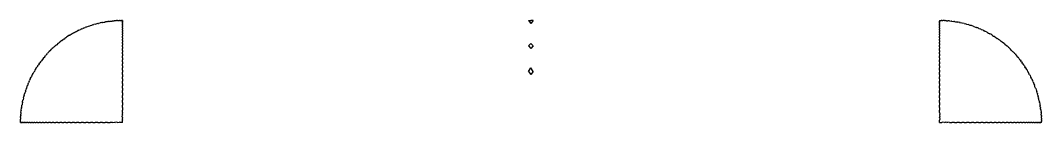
# Model space of a CAD drawing. Header units: metres. Extents: x 128 to 709, y -684 to -128.
# Drawn here: x 534.4 to 684.4, y -143.1 to -128.1 of the extents above; entities that cross this region are included whole.
import ezdxf

# ---------------------------------------------------------------- set-up
doc = ezdxf.new("R2010")
doc.units = ezdxf.units.M

msp = doc.modelspace()

# ---------------------------------------------------------------- linework, layer by layer
for p, q in [((544.33, -129), (544.35, -129)), ((544.37, -128.99), (544.35, -129)), ((544.37, -128.99), (544.59, -128.93)), ((544.59, -128.93), (544.68, -128.89)), ((544.68, -128.89), (544.7, -128.88)), ((544.7, -128.88), (544.86, -128.84)), ((545.03, -128.77), (544.86, -128.84)), ((545.03, -128.77), (545.18, -128.73)), ((545.34, -128.68), (545.18, -128.73)), ((545.34, -128.68), (545.38, -128.68)), ((545.38, -128.68), (545.54, -128.63)), ((545.74, -128.58), (545.54, -128.63)), ((545.74, -128.58), (545.84, -128.56)), ((546.04, -128.51), (545.84, -128.56)), ((546.1, -128.5), (546.04, -128.51)), ((546.34, -128.44), (546.1, -128.5)), ((546.34, -128.44), (546.4, -128.43)), ((546.46, -128.42), (546.4, -128.43)), ((546.46, -128.42), (546.65, -128.4)), ((546.65, -128.4), (546.76, -128.37)), ((546.82, -128.35), (546.76, -128.37)), ((546.82, -128.35), (546.85, -128.35)), ((546.85, -128.35), (546.87, -128.35)), ((546.87, -128.35), (546.88, -128.35)), ((547.01, -128.34), (546.88, -128.35)), ((547.18, -128.29), (547.01, -128.34)), ((547.18, -128.29), (547.26, -128.28)), ((547.34, -128.27), (547.26, -128.28)), ((547.35, -128.27), (547.34, -128.27)), ((547.37, -128.27), (547.35, -128.27)), ((547.37, -128.27), (547.39, -128.27)), ((547.4, -128.27), (547.39, -128.27)), ((547.4, -128.27), (547.55, -128.25)), ((547.55, -128.25), (547.63, -128.23)), ((547.63, -128.23), (547.85, -128.22)), ((547.91, -128.2), (547.85, -128.22)), ((547.91, -128.2), (548.14, -128.18)), ((548.28, -128.17), (548.14, -128.18)), ((548.36, -128.16), (548.28, -128.17)), ((548.36, -128.16), (548.38, -128.16)), ((548.38, -128.16), (548.4, -128.16)), ((548.4, -128.16), (548.41, -128.16)), ((548.42, -128.16), (548.41, -128.16)), ((548.42, -128.16), (548.51, -128.15)), ((548.65, -128.15), (548.51, -128.15)), ((548.65, -128.15), (548.76, -128.16)), ((548.76, -128.16), (548.87, -128.15)), ((548.87, -128.15), (548.88, -128.15)), ((548.88, -128.15), (548.9, -128.15)), ((548.9, -128.15), (548.91, -128.15)), ((548.91, -128.15), (548.93, -128.15)), ((549.02, -128.14), (548.93, -128.15)), ((549.02, -128.14), (549.12, -128.15)), ((549.12, -128.15), (549.15, -128.15)), ((549.15, -128.15), (549.18, -128.15)), ((549.18, -128.15), (549.21, -128.15)), ((549.21, -128.15), (549.25, -128.15)), ((549.38, -128.13), (549.25, -128.15)), ((549.38, -128.13), (549.38, -128.15)), ((549.38, -128.15), (549.38, -128.17)), ((549.38, -128.2), (549.38, -128.17)), ((549.38, -128.2), (549.38, -128.25)), ((549.38, -128.29), (549.38, -128.25)), ((549.38, -128.29), (549.38, -128.35)), ((549.38, -128.42), (549.38, -128.35)), ((549.38, -128.42), (549.38, -128.5)), ((549.38, -128.58), (549.38, -128.5)), ((549.38, -128.58), (549.38, -128.68)), ((549.38, -128.77), (549.38, -128.68)), ((549.38, -128.77), (549.38, -128.89)), ((549.38, -129), (549.38, -128.89)), ((609.02, -128.13), (609.38, -128.58)), ((609.02, -128.13), (609.37, -128.13)), ((609.38, -128.13), (609.37, -128.13)), ((609.71, -128.13), (609.38, -128.58)), ((609.71, -128.13), (609.38, -128.13)), ((669.38, -128.13), (669.64, -128.16)), ((669.38, -128.13), (669.38, -128.15)), ((669.38, -128.15), (669.38, -128.17)), ((669.38, -128.2), (669.38, -128.17)), ((669.38, -128.2), (669.38, -128.25)), ((669.38, -128.29), (669.38, -128.25)), ((669.38, -128.29), (669.38, -128.35)), ((669.38, -128.42), (669.38, -128.35)), ((669.38, -128.42), (669.38, -128.5)), ((669.38, -128.58), (669.38, -128.5)), ((669.38, -128.58), (669.38, -128.68)), ((669.38, -128.77), (669.38, -128.68)), ((669.38, -128.77), (669.38, -128.89)), ((669.38, -129), (669.38, -128.89)), ((669.75, -128.14), (669.64, -128.16)), ((669.75, -128.14), (669.9, -128.16)), ((670.01, -128.16), (669.9, -128.16)), ((670.12, -128.15), (670.01, -128.16)), ((670.12, -128.15), (670.26, -128.16)), ((670.41, -128.17), (670.26, -128.16)), ((670.41, -128.17), (670.49, -128.17)), ((670.49, -128.17), (670.63, -128.19)), ((670.85, -128.2), (670.63, -128.19)), ((670.85, -128.2), (671.14, -128.25)), ((671.22, -128.25), (671.14, -128.25)), ((671.22, -128.25), (671.51, -128.3)), ((671.59, -128.29), (671.51, -128.3)), ((671.59, -128.29), (671.76, -128.34)), ((671.76, -128.34), (671.95, -128.35)), ((671.95, -128.35), (672.01, -128.37)), ((672.12, -128.4), (672.01, -128.37)), ((672.31, -128.42), (672.12, -128.4)), ((672.31, -128.42), (672.37, -128.43)), ((672.44, -128.45), (672.37, -128.43)), ((672.44, -128.45), (672.67, -128.5)), ((672.67, -128.5), (672.73, -128.51)), ((673.03, -128.58), (672.73, -128.51)), ((673.03, -128.58), (673.23, -128.65)), ((673.38, -128.68), (673.23, -128.65)), ((673.38, -128.68), (673.59, -128.75)), ((673.74, -128.77), (673.59, -128.75)), ((673.74, -128.77), (673.83, -128.82)), ((673.83, -128.82), (673.91, -128.86)), ((674.07, -128.89), (673.91, -128.86)), ((674.09, -128.89), (674.07, -128.89)), ((674.17, -128.93), (674.09, -128.89)), ((674.41, -129), (674.17, -128.93)), ((541.32, -130.48), (541.17, -130.59)), ((541.36, -130.46), (541.32, -130.48)), ((541.6, -130.31), (541.36, -130.46)), ((541.6, -130.31), (541.63, -130.29)), ((541.67, -130.26), (541.63, -130.29)), ((541.67, -130.26), (541.86, -130.17)), ((541.86, -130.17), (541.95, -130.11)), ((541.99, -130.08), (541.95, -130.11)), ((541.99, -130.08), (542.05, -130.06)), ((542.18, -129.99), (542.05, -130.06)), ((542.31, -129.9), (542.18, -129.99)), ((542.31, -129.9), (542.41, -129.85)), ((542.5, -129.81), (542.41, -129.85)), ((542.5, -129.81), (542.64, -129.73)), ((542.64, -129.73), (542.74, -129.69)), ((542.97, -129.57), (542.74, -129.69)), ((542.97, -129.57), (543.19, -129.47)), ((543.31, -129.42), (543.19, -129.47)), ((543.41, -129.37), (543.31, -129.42)), ((543.41, -129.37), (543.53, -129.32)), ((543.64, -129.27), (543.53, -129.32)), ((543.64, -129.27), (543.77, -129.24)), ((543.77, -129.24), (543.89, -129.18)), ((543.99, -129.14), (543.89, -129.18)), ((543.99, -129.14), (544.01, -129.13)), ((544.11, -129.11), (544.01, -129.13)), ((544.33, -129), (544.11, -129.11)), ((549.38, -129), (549.38, -129.14)), ((549.38, -129.27), (549.38, -129.14)), ((549.38, -129.27), (549.38, -129.42)), ((549.38, -129.57), (549.38, -129.42)), ((549.38, -129.57), (549.38, -129.73)), ((549.38, -129.9), (549.38, -129.73)), ((549.38, -129.9), (549.38, -130.08)), ((549.38, -130.26), (549.38, -130.08)), ((549.38, -130.26), (549.38, -130.46)), ((549.38, -130.66), (549.38, -130.46)), ((669.38, -129), (669.38, -129.14)), ((669.38, -129.27), (669.38, -129.14)), ((669.38, -129.27), (669.38, -129.42)), ((669.38, -129.57), (669.38, -129.42)), ((669.38, -129.57), (669.38, -129.73)), ((669.38, -129.9), (669.38, -129.73)), ((669.38, -129.9), (669.38, -130.08)), ((669.38, -130.26), (669.38, -130.08)), ((669.38, -130.26), (669.38, -130.46)), ((669.38, -130.66), (669.38, -130.46)), ((674.41, -129), (674.42, -129)), ((674.44, -129), (674.42, -129)), ((674.44, -129), (674.66, -129.11)), ((674.66, -129.11), (674.78, -129.14)), ((674.78, -129.14), (674.88, -129.2)), ((675, -129.24), (674.88, -129.2)), ((675.12, -129.27), (675, -129.24)), ((675.12, -129.27), (675.24, -129.34)), ((675.46, -129.42), (675.24, -129.34)), ((675.46, -129.42), (675.58, -129.49)), ((675.8, -129.57), (675.58, -129.49)), ((675.8, -129.57), (676.04, -129.69)), ((676.13, -129.73), (676.04, -129.69)), ((676.29, -129.82), (676.13, -129.73)), ((676.29, -129.82), (676.37, -129.86)), ((676.46, -129.9), (676.37, -129.86)), ((676.46, -129.9), (676.59, -129.99)), ((676.59, -129.99), (676.78, -130.08)), ((676.91, -130.17), (676.78, -130.08)), ((677.1, -130.26), (676.91, -130.17)), ((677.1, -130.26), (677.14, -130.3)), ((677.18, -130.34), (677.14, -130.3)), ((677.18, -130.34), (677.34, -130.44)), ((677.34, -130.44), (677.41, -130.46)), ((677.41, -130.46), (677.45, -130.5)), ((677.45, -130.5), (677.61, -130.61)), ((539.31, -132.01), (539.43, -131.93)), ((539.43, -131.93), (539.55, -131.83)), ((539.59, -131.77), (539.55, -131.83)), ((539.59, -131.77), (539.62, -131.75)), ((539.71, -131.69), (539.62, -131.75)), ((539.87, -131.53), (539.71, -131.69)), ((539.87, -131.53), (539.9, -131.51)), ((539.92, -131.49), (539.9, -131.51)), ((539.92, -131.49), (540.11, -131.37)), ((540.11, -131.37), (540.16, -131.31)), ((540.16, -131.31), (540.19, -131.29)), ((540.19, -131.29), (540.34, -131.18)), ((540.45, -131.08), (540.34, -131.18)), ((540.45, -131.08), (540.6, -130.98)), ((540.75, -130.87), (540.6, -130.98)), ((540.75, -130.87), (540.9, -130.76)), ((541.05, -130.66), (540.9, -130.76)), ((541.05, -130.66), (541.17, -130.59)), ((549.38, -130.66), (549.38, -130.87)), ((549.38, -131.08), (549.38, -130.87)), ((549.38, -131.08), (549.38, -131.31)), ((549.38, -131.53), (549.38, -131.31)), ((549.38, -131.53), (549.38, -131.77)), ((549.38, -132.01), (549.38, -131.77)), ((609.02, -131.88), (609.38, -131.53)), ((609.02, -131.88), (609.38, -132.27)), ((609.71, -131.88), (609.38, -131.53)), ((609.71, -131.88), (609.38, -132.27)), ((669.38, -130.66), (669.38, -130.87)), ((669.38, -131.08), (669.38, -130.87)), ((669.38, -131.08), (669.38, -131.31)), ((669.38, -131.53), (669.38, -131.31)), ((669.38, -131.53), (669.38, -131.77)), ((669.38, -132.01), (669.38, -131.77)), ((677.72, -130.66), (677.61, -130.61)), ((677.72, -130.66), (677.88, -130.77)), ((678.02, -130.87), (677.88, -130.77)), ((678.03, -130.88), (678.02, -130.87)), ((678.03, -130.88), (678.18, -130.98)), ((678.32, -131.08), (678.18, -130.98)), ((678.32, -131.08), (678.37, -131.14)), ((678.37, -131.14), (678.44, -131.2)), ((678.61, -131.31), (678.44, -131.2)), ((678.66, -131.37), (678.61, -131.31)), ((678.9, -131.53), (678.66, -131.37)), ((678.9, -131.53), (679.06, -131.69)), ((679.06, -131.69), (679.18, -131.77)), ((679.18, -131.77), (679.24, -131.85)), ((679.34, -131.93), (679.24, -131.85)), ((679.46, -132.01), (679.34, -131.93)), ((537.79, -133.61), (537.95, -133.45)), ((537.95, -133.45), (538.03, -133.33)), ((538.03, -133.33), (538.1, -133.28)), ((538.19, -133.17), (538.1, -133.28)), ((538.27, -133.05), (538.19, -133.17)), ((538.27, -133.05), (538.35, -132.97)), ((538.43, -132.89), (538.35, -132.97)), ((538.43, -132.89), (538.52, -132.79)), ((538.52, -132.79), (538.6, -132.71)), ((538.78, -132.52), (538.6, -132.71)), ((538.78, -132.52), (538.97, -132.34)), ((539.04, -132.27), (538.97, -132.34)), ((539.17, -132.17), (539.04, -132.27)), ((539.17, -132.17), (539.24, -132.09)), ((539.31, -132.01), (539.24, -132.09)), ((549.38, -132.01), (549.38, -132.27)), ((549.38, -132.52), (549.38, -132.27)), ((549.38, -132.52), (549.38, -132.79)), ((549.38, -133.05), (549.38, -132.79)), ((549.38, -133.05), (549.38, -133.33)), ((549.38, -133.61), (549.38, -133.33)), ((669.38, -132.01), (669.38, -132.27)), ((669.38, -132.52), (669.38, -132.27)), ((669.38, -132.52), (669.38, -132.79)), ((669.38, -133.05), (669.38, -132.79)), ((669.38, -133.05), (669.38, -133.33)), ((669.38, -133.61), (669.38, -133.33)), ((679.46, -132.01), (679.54, -132.09)), ((679.62, -132.17), (679.54, -132.09)), ((679.62, -132.17), (679.72, -132.27)), ((679.72, -132.27), (679.81, -132.35)), ((679.99, -132.52), (679.81, -132.35)), ((679.99, -132.52), (680.17, -132.72)), ((680.24, -132.79), (680.17, -132.72)), ((680.35, -132.91), (680.24, -132.79)), ((680.35, -132.91), (680.42, -132.98)), ((680.5, -133.05), (680.42, -132.98)), ((680.5, -133.05), (680.58, -133.17)), ((680.58, -133.17), (680.68, -133.29)), ((680.74, -133.33), (680.68, -133.29)), ((680.74, -133.33), (680.76, -133.36)), ((680.82, -133.45), (680.76, -133.36)), ((680.98, -133.61), (680.82, -133.45)), ((536.76, -135.06), (536.87, -134.91)), ((536.91, -134.79), (536.87, -134.91)), ((536.91, -134.79), (537.02, -134.64)), ((537.12, -134.49), (537.02, -134.64)), ((537.14, -134.48), (537.12, -134.49)), ((537.14, -134.48), (537.24, -134.34)), ((537.34, -134.19), (537.24, -134.34)), ((537.34, -134.19), (537.4, -134.14)), ((537.4, -134.14), (537.46, -134.07)), ((537.56, -133.9), (537.46, -134.07)), ((537.56, -133.9), (537.62, -133.85)), ((537.79, -133.61), (537.62, -133.85)), ((549.38, -133.61), (549.38, -133.9)), ((549.38, -134.19), (549.38, -133.9)), ((549.38, -134.19), (549.38, -134.49)), ((549.38, -134.79), (549.38, -134.49)), ((549.38, -134.79), (549.38, -135.11)), ((669.38, -133.61), (669.38, -133.9)), ((669.38, -134.19), (669.38, -133.9)), ((669.38, -134.19), (669.38, -134.49)), ((669.38, -134.79), (669.38, -134.49)), ((669.38, -134.79), (669.38, -135.11)), ((680.98, -133.61), (681, -133.64)), ((681.02, -133.67), (681, -133.64)), ((681.02, -133.67), (681.14, -133.85)), ((681.14, -133.85), (681.21, -133.9)), ((681.21, -133.9), (681.23, -133.93)), ((681.23, -133.93), (681.33, -134.08)), ((681.43, -134.19), (681.33, -134.08)), ((681.43, -134.19), (681.54, -134.35)), ((681.64, -134.49), (681.54, -134.35)), ((681.64, -134.49), (681.75, -134.65)), ((681.86, -134.79), (681.75, -134.65)), ((681.86, -134.79), (681.92, -134.92)), ((682.03, -135.07), (681.92, -134.92)), ((535.82, -136.71), (535.95, -136.47)), ((535.99, -136.39), (535.95, -136.47)), ((536.07, -136.23), (535.99, -136.39)), ((536.07, -136.23), (536.11, -136.14)), ((536.16, -136.06), (536.11, -136.14)), ((536.16, -136.06), (536.25, -135.93)), ((536.25, -135.93), (536.34, -135.74)), ((536.34, -135.74), (536.43, -135.61)), ((536.52, -135.42), (536.43, -135.61)), ((536.52, -135.42), (536.56, -135.38)), ((536.6, -135.33), (536.56, -135.38)), ((536.6, -135.33), (536.69, -135.17)), ((536.69, -135.17), (536.72, -135.11)), ((536.72, -135.11), (536.76, -135.06)), ((549.38, -135.42), (549.38, -135.11)), ((549.38, -135.42), (549.38, -135.74)), ((549.38, -136.06), (549.38, -135.74)), ((549.38, -136.06), (549.38, -136.39)), ((549.38, -136.71), (549.38, -136.39)), ((609.02, -135.63), (609.38, -135.11)), ((609.02, -135.63), (609.38, -136.06)), ((609.71, -135.63), (609.38, -135.11)), ((609.71, -135.63), (609.38, -136.06)), ((669.38, -135.42), (669.38, -135.11)), ((669.38, -135.42), (669.38, -135.74)), ((669.38, -136.06), (669.38, -135.74)), ((669.38, -136.06), (669.38, -136.39)), ((669.38, -136.71), (669.38, -136.39)), ((682.05, -135.11), (682.03, -135.07)), ((682.2, -135.34), (682.05, -135.11)), ((682.2, -135.34), (682.23, -135.38)), ((682.25, -135.42), (682.23, -135.38)), ((682.25, -135.42), (682.34, -135.61)), ((682.34, -135.61), (682.41, -135.7)), ((682.43, -135.74), (682.41, -135.7)), ((682.43, -135.74), (682.45, -135.79)), ((682.52, -135.93), (682.45, -135.79)), ((682.61, -136.06), (682.52, -135.93)), ((682.61, -136.06), (682.66, -136.15)), ((682.7, -136.24), (682.66, -136.15)), ((682.7, -136.24), (682.78, -136.39)), ((682.78, -136.39), (682.82, -136.48)), ((682.94, -136.71), (682.82, -136.48)), ((535.26, -138.07), (535.36, -137.86)), ((535.36, -137.86), (535.39, -137.73)), ((535.39, -137.73), (535.46, -137.63)), ((535.49, -137.51), (535.46, -137.63)), ((535.53, -137.39), (535.49, -137.51)), ((535.53, -137.39), (535.59, -137.27)), ((535.68, -137.05), (535.59, -137.27)), ((535.68, -137.05), (535.74, -136.93)), ((535.82, -136.71), (535.74, -136.93)), ((549.38, -136.71), (549.38, -137.05)), ((549.38, -137.39), (549.38, -137.05)), ((549.38, -137.39), (549.38, -137.73)), ((549.38, -138.07), (549.38, -137.73)), ((669.38, -136.71), (669.38, -137.05)), ((669.38, -137.39), (669.38, -137.05)), ((669.38, -137.39), (669.38, -137.73)), ((669.38, -138.07), (669.38, -137.73)), ((682.94, -136.71), (683.04, -136.94)), ((683.09, -137.05), (683.04, -136.94)), ((683.14, -137.16), (683.09, -137.05)), ((683.14, -137.16), (683.19, -137.27)), ((683.24, -137.39), (683.19, -137.27)), ((683.24, -137.39), (683.27, -137.51)), ((683.27, -137.51), (683.33, -137.64)), ((683.38, -137.73), (683.33, -137.64)), ((683.38, -137.73), (683.38, -137.75)), ((683.41, -137.86), (683.38, -137.75)), ((683.51, -138.07), (683.41, -137.86)), ((534.83, -139.48), (534.77, -139.78)), ((534.83, -139.48), (534.9, -139.28)), ((534.93, -139.13), (534.9, -139.28)), ((534.93, -139.13), (535, -138.93)), ((535.03, -138.77), (535, -138.93)), ((535.03, -138.77), (535.08, -138.69)), ((535.08, -138.69), (535.12, -138.6)), ((535.14, -138.44), (535.12, -138.6)), ((535.15, -138.42), (535.14, -138.44)), ((535.15, -138.42), (535.19, -138.34)), ((535.26, -138.1), (535.19, -138.34)), ((535.26, -138.07), (535.26, -138.09)), ((535.26, -138.1), (535.26, -138.09)), ((549.38, -138.07), (549.38, -138.42)), ((549.38, -138.77), (549.38, -138.42)), ((549.38, -138.77), (549.38, -139.13)), ((549.38, -139.48), (549.38, -139.13)), ((549.38, -139.48), (549.38, -139.84)), ((669.38, -138.07), (669.38, -138.42)), ((669.38, -138.77), (669.38, -138.42)), ((669.38, -138.77), (669.38, -139.13)), ((669.38, -139.48), (669.38, -139.13)), ((669.38, -139.48), (669.38, -139.84)), ((683.51, -138.07), (683.51, -138.1)), ((683.52, -138.12), (683.51, -138.1)), ((683.52, -138.12), (683.58, -138.34)), ((683.58, -138.34), (683.62, -138.42)), ((683.62, -138.42), (683.63, -138.45)), ((683.63, -138.45), (683.67, -138.6)), ((683.74, -138.77), (683.67, -138.6)), ((683.74, -138.77), (683.78, -138.93)), ((683.83, -139.08), (683.78, -138.93)), ((683.83, -139.08), (683.84, -139.13)), ((683.84, -139.13), (683.88, -139.28)), ((683.93, -139.48), (683.88, -139.28)), ((683.93, -139.48), (683.95, -139.58)), ((534.55, -140.93), (534.59, -140.76)), ((534.55, -140.93), (534.55, -141.01)), ((534.59, -140.76), (534.61, -140.56)), ((534.61, -140.56), (534.63, -140.5)), ((534.65, -140.39), (534.63, -140.5)), ((534.67, -140.2), (534.65, -140.39)), ((534.67, -140.2), (534.69, -140.14)), ((534.71, -140.08), (534.69, -140.14)), ((534.71, -140.08), (534.75, -139.84)), ((534.75, -139.84), (534.77, -139.78)), ((549.38, -140.2), (549.38, -139.84)), ((549.38, -140.2), (549.38, -140.56)), ((549.38, -140.93), (549.38, -140.56)), ((549.38, -140.93), (549.38, -141.29)), ((669.38, -140.2), (669.38, -139.84)), ((669.38, -140.2), (669.38, -140.56)), ((669.38, -140.93), (669.38, -140.56)), ((669.38, -140.93), (669.38, -141.29)), ((684, -139.78), (683.95, -139.58)), ((684.02, -139.84), (684, -139.78)), ((684.07, -140.08), (684.02, -139.84)), ((684.07, -140.08), (684.08, -140.14)), ((684.1, -140.2), (684.08, -140.14)), ((684.1, -140.2), (684.11, -140.39)), ((684.11, -140.39), (684.15, -140.51)), ((684.16, -140.56), (684.15, -140.51)), ((684.16, -140.56), (684.16, -140.59)), ((684.16, -140.59), (684.16, -140.61)), ((684.16, -140.61), (684.16, -140.63)), ((684.18, -140.76), (684.16, -140.63)), ((684.22, -140.93), (684.18, -140.76)), ((684.22, -140.93), (684.23, -141.01)), ((534.4, -142.39), (534.42, -142.25)), ((534.4, -142.39), (534.42, -142.5)), ((534.43, -142.1), (534.42, -142.25)), ((534.43, -142.03), (534.44, -141.88)), ((534.43, -142.1), (534.43, -142.03)), ((534.46, -141.66), (534.44, -141.88)), ((534.46, -141.66), (534.51, -141.37)), ((534.5, -141.29), (534.55, -141.01)), ((534.5, -141.29), (534.51, -141.37)), ((549.38, -141.66), (549.35, -141.88)), ((549.35, -141.88), (549.38, -142.03)), ((549.35, -142.25), (549.38, -142.03)), ((549.38, -142.39), (549.35, -142.25)), ((549.38, -142.39), (549.35, -142.62)), ((549.38, -141.66), (549.38, -141.29)), ((669.38, -141.66), (669.38, -141.29)), ((669.38, -141.66), (669.42, -141.88)), ((669.42, -141.88), (669.38, -142.03)), ((669.38, -142.03), (669.42, -142.25)), ((669.38, -142.39), (669.42, -142.25)), ((669.38, -142.39), (669.42, -142.62)), ((684.24, -141.09), (684.23, -141.01)), ((684.24, -141.1), (684.24, -141.09)), ((684.24, -141.12), (684.24, -141.1)), ((684.24, -141.12), (684.24, -141.13)), ((684.24, -141.14), (684.24, -141.13)), ((684.24, -141.14), (684.27, -141.29)), ((684.27, -141.29), (684.28, -141.37)), ((684.28, -141.37), (684.3, -141.6)), ((684.31, -141.66), (684.3, -141.6)), ((684.31, -141.66), (684.33, -141.88)), ((684.34, -142.03), (684.33, -141.88)), ((684.35, -142.11), (684.34, -142.03)), ((684.35, -142.11), (684.35, -142.13)), ((684.35, -142.13), (684.35, -142.14)), ((684.35, -142.14), (684.35, -142.15)), ((684.35, -142.16), (684.35, -142.15)), ((684.35, -142.16), (684.36, -142.25)), ((684.35, -142.5), (684.37, -142.39)), ((684.37, -142.39), (684.36, -142.25)), ((534.38, -143.13), (534.42, -142.87)), ((534.38, -143.13), (534.4, -143.13)), ((534.39, -142.76), (534.42, -142.62)), ((534.42, -142.87), (534.39, -142.76)), ((534.4, -143.13), (534.43, -143.13)), ((534.42, -142.5), (534.42, -142.62)), ((534.46, -143.13), (534.43, -143.13)), ((534.46, -143.13), (534.5, -143.13)), ((534.55, -143.13), (534.5, -143.13)), ((534.55, -143.13), (534.61, -143.13)), ((534.67, -143.13), (534.61, -143.13)), ((534.67, -143.13), (534.75, -143.13)), ((534.83, -143.13), (534.75, -143.13)), ((534.83, -143.13), (534.93, -143.13)), ((535.03, -143.13), (534.93, -143.13)), ((535.03, -143.13), (535.15, -143.13)), ((535.26, -143.13), (535.15, -143.13)), ((535.26, -143.13), (535.39, -143.13)), ((535.53, -143.13), (535.39, -143.13)), ((535.53, -143.13), (535.68, -143.13)), ((535.82, -143.13), (535.68, -143.13)), ((535.82, -143.13), (535.99, -143.13)), ((536.16, -143.13), (535.99, -143.13)), ((536.16, -143.13), (536.34, -143.13)), ((536.52, -143.13), (536.34, -143.13)), ((536.52, -143.13), (536.72, -143.13)), ((536.91, -143.13), (536.72, -143.13)), ((536.91, -143.13), (537.12, -143.13)), ((537.34, -143.13), (537.12, -143.13)), ((537.34, -143.13), (537.56, -143.13)), ((537.79, -143.13), (537.56, -143.13)), ((537.79, -143.13), (538.03, -143.13)), ((538.27, -143.13), (538.03, -143.13)), ((538.27, -143.13), (538.52, -143.13)), ((538.78, -143.13), (538.52, -143.13)), ((538.78, -143.13), (539.04, -143.13)), ((539.31, -143.13), (539.04, -143.13)), ((539.31, -143.13), (539.59, -143.13)), ((539.87, -143.13), (539.59, -143.13)), ((539.87, -143.13), (540.16, -143.13)), ((540.45, -143.13), (540.16, -143.13)), ((540.45, -143.13), (540.75, -143.13)), ((541.05, -143.13), (540.75, -143.13)), ((541.05, -143.13), (541.36, -143.13)), ((541.67, -143.13), (541.36, -143.13)), ((541.67, -143.13), (541.99, -143.13)), ((542.31, -143.13), (541.99, -143.13)), ((542.31, -143.13), (542.64, -143.13)), ((542.97, -143.13), (542.64, -143.13)), ((542.97, -143.13), (543.31, -143.13)), ((543.64, -143.13), (543.31, -143.13)), ((543.64, -143.13), (543.99, -143.13)), ((544.33, -143.13), (543.99, -143.13)), ((544.33, -143.13), (544.68, -143.13)), ((545.03, -143.13), (544.68, -143.13)), ((545.03, -143.13), (545.38, -143.13)), ((545.74, -143.13), (545.38, -143.13)), ((545.74, -143.13), (546.1, -143.13)), ((546.46, -143.13), (546.1, -143.13)), ((546.46, -143.13), (546.82, -143.13)), ((547.18, -143.13), (546.82, -143.13)), ((547.18, -143.13), (547.55, -143.13)), ((547.91, -143.13), (547.55, -143.13)), ((547.91, -143.13), (548.14, -143.09)), ((548.14, -143.09), (548.28, -143.13)), ((548.51, -143.09), (548.28, -143.13)), ((548.65, -143.13), (548.51, -143.09)), ((548.65, -143.13), (548.87, -143.09)), ((549.02, -143.13), (548.87, -143.09)), ((549.38, -143.13), (549.02, -143.13)), ((549.35, -142.62), (549.38, -142.76)), ((549.38, -143.13), (549.38, -142.76)), ((669.42, -142.62), (669.38, -142.76)), ((669.38, -143.13), (669.38, -142.76)), ((669.38, -143.13), (669.75, -143.13)), ((669.9, -143.09), (669.75, -143.13)), ((670.12, -143.13), (669.9, -143.09)), ((670.12, -143.13), (670.26, -143.09)), ((670.49, -143.13), (670.26, -143.09)), ((670.49, -143.13), (670.63, -143.09)), ((670.85, -143.13), (670.63, -143.09)), ((670.85, -143.13), (671.22, -143.13)), ((671.59, -143.13), (671.22, -143.13)), ((671.59, -143.13), (671.95, -143.13)), ((672.31, -143.13), (671.95, -143.13)), ((672.31, -143.13), (672.67, -143.13)), ((673.03, -143.13), (672.67, -143.13)), ((673.03, -143.13), (673.38, -143.13)), ((673.74, -143.13), (673.38, -143.13)), ((673.74, -143.13), (674.09, -143.13)), ((674.44, -143.13), (674.09, -143.13)), ((674.44, -143.13), (674.78, -143.13)), ((675.12, -143.13), (674.78, -143.13)), ((675.12, -143.13), (675.46, -143.13)), ((675.8, -143.13), (675.46, -143.13)), ((675.8, -143.13), (676.13, -143.13)), ((676.46, -143.13), (676.13, -143.13)), ((676.46, -143.13), (676.78, -143.13)), ((677.1, -143.13), (676.78, -143.13)), ((677.1, -143.13), (677.41, -143.13)), ((677.72, -143.13), (677.41, -143.13)), ((677.72, -143.13), (678.02, -143.13)), ((678.32, -143.13), (678.02, -143.13)), ((678.32, -143.13), (678.61, -143.13)), ((678.9, -143.13), (678.61, -143.13)), ((678.9, -143.13), (679.18, -143.13)), ((679.46, -143.13), (679.18, -143.13)), ((679.46, -143.13), (679.72, -143.13)), ((679.99, -143.13), (679.72, -143.13)), ((679.99, -143.13), (680.24, -143.13)), ((680.5, -143.13), (680.24, -143.13)), ((680.5, -143.13), (680.74, -143.13)), ((680.98, -143.13), (680.74, -143.13)), ((680.98, -143.13), (681.21, -143.13)), ((681.43, -143.13), (681.21, -143.13)), ((681.43, -143.13), (681.64, -143.13)), ((681.86, -143.13), (681.64, -143.13)), ((681.86, -143.13), (682.05, -143.13)), ((682.25, -143.13), (682.05, -143.13)), ((682.25, -143.13), (682.43, -143.13)), ((682.61, -143.13), (682.43, -143.13)), ((682.61, -143.13), (682.78, -143.13)), ((682.94, -143.13), (682.78, -143.13)), ((682.94, -143.13), (683.09, -143.13)), ((683.24, -143.13), (683.09, -143.13)), ((683.24, -143.13), (683.38, -143.13)), ((683.51, -143.13), (683.38, -143.13)), ((683.51, -143.13), (683.62, -143.13)), ((683.74, -143.13), (683.62, -143.13)), ((683.74, -143.13), (683.84, -143.13)), ((683.93, -143.13), (683.84, -143.13)), ((683.93, -143.13), (684.02, -143.13)), ((684.1, -143.13), (684.02, -143.13)), ((684.1, -143.13), (684.16, -143.13)), ((684.22, -143.13), (684.16, -143.13)), ((684.22, -143.13), (684.27, -143.13)), ((684.31, -143.13), (684.27, -143.13)), ((684.31, -143.13), (684.34, -143.13)), ((684.37, -143.13), (684.34, -143.13)), ((684.35, -142.5), (684.37, -142.62)), ((684.37, -142.62), (684.37, -142.63)), ((684.37, -142.63), (684.37, -142.65)), ((684.37, -142.65), (684.37, -142.66)), ((684.37, -142.66), (684.37, -142.67)), ((684.38, -142.76), (684.37, -142.67)), ((684.38, -142.76), (684.37, -142.86)), ((684.37, -142.86), (684.37, -142.89)), ((684.37, -142.89), (684.37, -142.92)), ((684.37, -142.92), (684.37, -142.96)), ((684.37, -142.96), (684.37, -142.99)), ((684.38, -143.13), (684.37, -142.99)), ((684.38, -143.13), (684.37, -143.13))]:
    msp.add_line(p, q)

doc.saveas('drawing.dxf')
